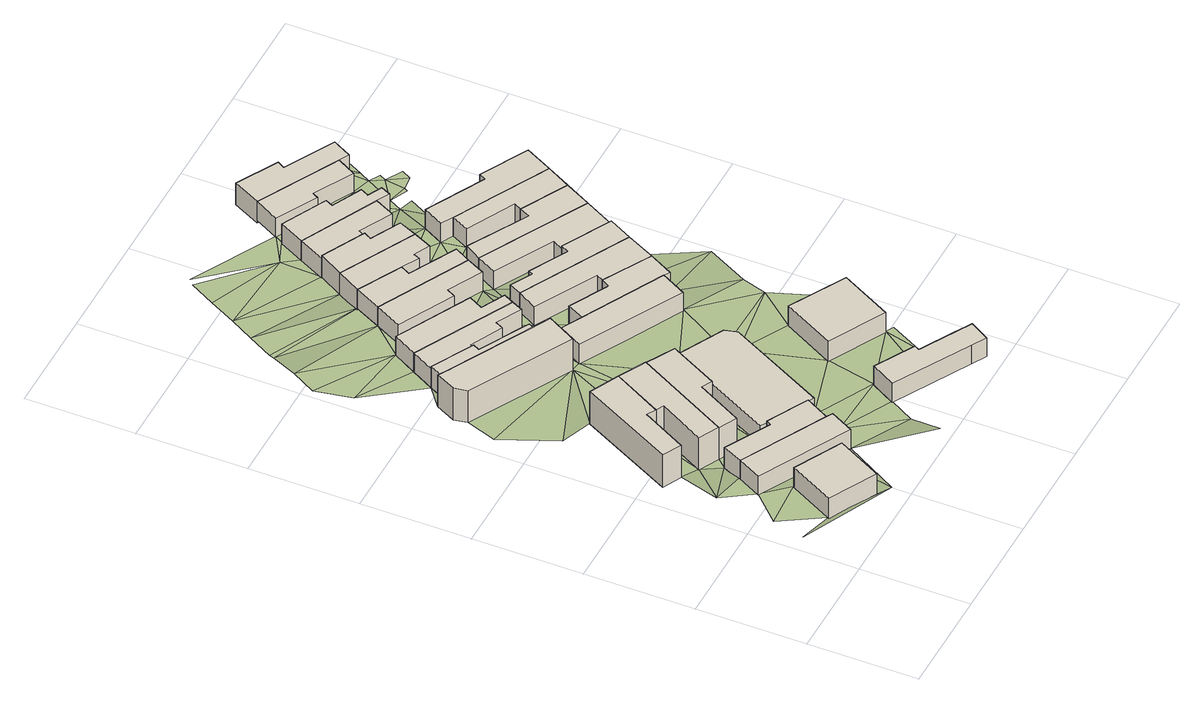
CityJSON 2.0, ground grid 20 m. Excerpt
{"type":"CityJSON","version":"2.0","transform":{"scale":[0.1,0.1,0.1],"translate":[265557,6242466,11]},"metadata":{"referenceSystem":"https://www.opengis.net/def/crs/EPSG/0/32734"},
"CityObjects":{
"building1":{"type":"Building","attributes":{"address":"70 Kingsley Road Salt River Cape Town","building":"house","building:levels":1,"building_height":4.1,"roof_height":19.02,"ground_height":14.92,"plus_code":"4FRW3F97+5G6"},"geometry":[{"type":"Solid","lod":"1","boundaries":[[[[0,1,2,3]],[[1,4,5,2]],[[4,6,7,5]],[[6,0,3,7]],[[3,2,5,7]],[[6,4,1,0]]]]}]},
"building2":{"type":"Building","attributes":{"address":"68 Kingsley Road Salt River Cape Town","building":"house","building:levels":1,"building_height":4.1,"roof_height":18.69,"ground_height":14.59,"plus_code":"4FRW3F97+5GV"},"geometry":[{"type":"Solid","lod":"1","boundaries":[[[[8,9,10,11]],[[9,12,13,10]],[[12,14,15,13]],[[14,16,17,15]],[[16,8,11,17]],[[11,10,13,15,17]],[[16,14,12,9,8]]]]}]},
"building3":{"type":"Building","attributes":{"address":"66 Pope Street Salt River Cape Town","building":"house","building:levels":2,"building_height":6.9,"roof_height":21.18,"ground_height":14.28,"plus_code":"4FRW3F97+7GR"},"geometry":[{"type":"Solid","lod":"1","boundaries":[[[[18,19,20,21]],[[19,22,23,20]],[[22,24,25,23]],[[24,26,27,25]],[[26,28,29,27]],[[28,18,21,29]],[[21,20,23,25,27,29]],[[28,26,24,22,19,18]]]]}]},
"building4":{"type":"Building","attributes":{"address":"66 Kingsley Road Salt River Cape Town","building":"house","building:levels":1,"building_height":4.1,"roof_height":18.69,"ground_height":14.59,"plus_code":"4FRW3F97+6G4"},"geometry":[{"type":"Solid","lod":"1","boundaries":[[[[30,31,32,33]],[[31,34,35,32]],[[34,36,37,35]],[[36,38,10,37]],[[38,39,11,10]],[[39,30,33,11]],[[33,32,35,37,10,11]],[[39,38,36,34,31,30]]]]}]},
"building5":{"type":"Building","attributes":{"address":"68 Pope Street Salt River Cape Town","building":"house","building:levels":2,"building_height":6.9,"roof_height":21.18,"ground_height":14.28,"plus_code":"4FRW3F97+7G3"},"geometry":[{"type":"Solid","lod":"1","boundaries":[[[[40,18,21,41]],[[18,28,29,21]],[[28,42,43,29]],[[42,44,45,43]],[[44,46,47,45]],[[46,40,41,47]],[[41,21,29,43,45,47]],[[46,44,42,28,18,40]]]]}]},
"building6":{"type":"Building","attributes":{"address":"70 Pope Street Salt River Cape Town","building":"house","building:levels":2,"building_height":6.9,"roof_height":21.06,"ground_height":14.16,"plus_code":"4FRW3F97+7GH"},"geometry":[{"type":"Solid","lod":"1","boundaries":[[[[40,46,48,49]],[[46,50,51,48]],[[50,52,53,51]],[[52,54,55,53]],[[54,56,57,55]],[[56,40,49,57]],[[49,48,51,53,55,57]],[[56,54,52,50,46,40]]]]}]},
"building7":{"type":"Building","attributes":{"address":"59A Goldsmith Road Salt River Cape Town","building":"retail","building:levels":2,"building_height":6.9,"roof_height":20.61,"ground_height":13.71,"plus_code":"4FRW3F97+9GF"},"geometry":[{"type":"Solid","lod":"1","boundaries":[[[[58,59,60,61]],[[59,62,63,60]],[[62,64,65,63]],[[64,66,67,65]],[[66,68,69,67]],[[68,70,71,69]],[[70,58,61,71]],[[61,60,63,65,67,69,71]],[[70,68,66,64,62,59,58]]]]}]},
"building8":{"type":"Building","attributes":{"address":"60 Kingsley Road Salt River Cape Town","building":"terrace","building:levels":1,"building:units":"3","building_height":4.1,"roof_height":18.26,"ground_height":14.16,"plus_code":"4FRW3F97+6HW"},"geometry":[{"type":"Solid","lod":"1","boundaries":[[[[72,73,74,75]],[[73,76,77,74]],[[76,78,79,77]],[[78,80,81,79]],[[80,82,83,81]],[[82,84,85,83]],[[84,72,75,85]],[[75,74,77,79,81,83,85]],[[84,82,80,78,76,73,72]]]]}]},
"building9":{"type":"Building","attributes":{"address":"59 Goldsmith Road Salt River Cape Town","building":"house","building:levels":1,"building_height":4.1,"roof_height":17.88,"ground_height":13.78,"plus_code":"4FRW3F97+9GW"},"geometry":[{"type":"Solid","lod":"1","boundaries":[[[[86,87,88,89]],[[87,90,91,88]],[[90,92,93,91]],[[92,94,95,93]],[[94,96,97,95]],[[96,86,89,97]],[[89,88,91,93,95,97]],[[96,94,92,90,87,86]]]]}]},
"building10":{"type":"Building","attributes":{"address":"57 Goldsmith Road Salt River Cape Town","building":"house","building:levels":1,"building_height":4.1,"roof_height":17.33,"ground_height":13.23,"plus_code":"4FRW3F97+CG8"},"geometry":[{"type":"Solid","lod":"1","boundaries":[[[[98,99,100,101]],[[99,86,102,100]],[[86,96,103,102]],[[96,104,105,103]],[[104,106,107,105]],[[106,108,109,107]],[[108,110,111,109]],[[110,98,101,111]],[[101,100,102,103,105,107,109,111]],[[110,108,106,104,96,86,99,98]]]]}]},
"building11":{"type":"Building","attributes":{"address":"53 Goldsmith Road Salt River Cape Town","building":"house","building:levels":1,"building_height":4.1,"roof_height":17.33,"ground_height":13.23,"plus_code":"4FRW3F97+CGH"},"geometry":[{"type":"Solid","lod":"1","boundaries":[[[[99,98,101,100]],[[98,112,113,101]],[[112,114,115,113]],[[114,116,117,115]],[[116,118,119,117]],[[118,99,100,119]],[[100,101,113,115,117,119]],[[118,116,114,112,98,99]]]]}]},
"building12":{"type":"Building","attributes":{"address":"Salt River Cape Town","building":"house","building:levels":1,"building_height":4.1,"roof_height":18.46,"ground_height":14.36,"plus_code":"4FRW3F97+5M2"},"geometry":[{"type":"Solid","lod":"1","boundaries":[[[[120,121,122,123]],[[121,124,125,122]],[[124,126,127,125]],[[126,128,129,127]],[[128,130,131,129]],[[130,132,133,131]],[[132,120,123,133]],[[123,122,125,127,129,131,133]],[[132,130,128,126,124,121,120]]]]}]},
"building13":{"type":"Building","attributes":{"address":"56 Kingsley Road Salt River Cape Town","building":"house","building:levels":1,"building_height":4.1,"roof_height":17.88,"ground_height":13.78,"plus_code":"4FRW3F97+8JJ"},"geometry":[{"type":"Solid","lod":"1","boundaries":[[[[134,135,136,137]],[[135,138,139,136]],[[138,140,141,139]],[[140,142,143,141]],[[142,134,137,143]],[[137,136,139,141,143]],[[142,140,138,135,134]]]]}]},
"building14":{"type":"Building","attributes":{"address":"51 Goldsmith Road Salt River Cape Town","building":"house","building:levels":1,"building_height":4.1,"roof_height":17.33,"ground_height":13.23,"plus_code":"4FRW3F97+CHV"},"geometry":[{"type":"Solid","lod":"1","boundaries":[[[[144,145,146,147]],[[145,148,149,146]],[[148,150,151,149]],[[150,152,153,151]],[[152,154,155,153]],[[154,144,147,155]],[[147,146,149,151,153,155]],[[154,152,150,148,145,144]]]]}]},
"building15":{"type":"Building","attributes":{"address":"49 Goldsmith Road Salt River Cape Town","building":"house","building:levels":1,"building_height":4.1,"roof_height":17.33,"ground_height":13.23,"plus_code":"4FRW3F97+FH5"},"geometry":[{"type":"Solid","lod":"1","boundaries":[[[[156,144,147,157]],[[144,154,155,147]],[[154,158,159,155]],[[158,160,161,159]],[[160,162,163,161]],[[162,156,157,163]],[[157,147,155,159,161,163]],[[162,160,158,154,144,156]]]]}]},
"building16":{"type":"Building","attributes":{"address":"43 Kingsley Road Salt River Cape Town","building":"house","building:levels":1,"building_height":4.1,"roof_height":18.46,"ground_height":14.36,"plus_code":"4FRW3F97+6M7"},"geometry":[{"type":"Solid","lod":"1","boundaries":[[[[164,165,166,167]],[[165,168,169,166]],[[168,170,171,169]],[[170,164,167,171]],[[167,166,169,171]],[[170,168,165,164]]]]}]},
"building17":{"type":"Building","attributes":{"address":"54 Kingsley Road Salt River Cape Town","building":"house","building:levels":1,"building_height":4.1,"roof_height":17.82,"ground_height":13.72,"plus_code":"4FRW3F97+8JW"},"geometry":[{"type":"Solid","lod":"1","boundaries":[[[[135,134,172,173]],[[134,174,175,172]],[[174,176,177,175]],[[176,178,179,177]],[[178,180,181,179]],[[180,182,183,181]],[[182,135,173,183]],[[173,172,175,177,179,181,183]],[[182,180,178,176,174,134,135]]]]}]},
"building18":{"type":"Building","attributes":{"address":"47 Goldsmith Road Salt River Cape Town","building":"house","building:levels":1,"building_height":4.1,"roof_height":17.33,"ground_height":13.23,"plus_code":"4FRW3F97+FHH"},"geometry":[{"type":"Solid","lod":"1","boundaries":[[[[184,185,157,186]],[[185,187,163,157]],[[187,188,189,163]],[[188,190,191,189]],[[190,192,193,191]],[[192,194,195,193]],[[194,184,186,195]],[[186,157,163,189,191,193,195]],[[194,192,190,188,187,185,184]]]]}]},
"building19":{"type":"Building","attributes":{"address":"52 Kingsley Road Salt River Cape Town","building":"house","building:levels":1,"building_height":4.1,"roof_height":17.82,"ground_height":13.72,"plus_code":"4FRW3F97+9JG"},"geometry":[{"type":"Solid","lod":"1","boundaries":[[[[176,196,197,177]],[[196,198,199,197]],[[198,200,201,199]],[[200,202,203,201]],[[202,178,179,203]],[[178,176,177,179]],[[177,197,199,201,203,179]],[[178,202,200,198,196,176]]]]}]},
"building20":{"type":"Building","attributes":{"address":"45 Goldsmith Road Salt River Cape Town","building":"house","building:levels":1,"building_height":4.1,"roof_height":17.33,"ground_height":13.23,"plus_code":"4FRW3F97+FJR"},"geometry":[{"type":"Solid","lod":"1","boundaries":[[[[204,184,186,205]],[[184,194,195,186]],[[194,206,207,195]],[[206,208,209,207]],[[208,210,211,209]],[[210,204,205,211]],[[205,186,195,207,209,211]],[[210,208,206,194,184,204]]]]}]},
"building21":{"type":"Building","attributes":{"address":"50 Kingsley Road Salt River Cape Town","building":"house","building:levels":1,"building_height":4.1,"roof_height":17.82,"ground_height":13.72,"plus_code":"4FRW3F97+9MC"},"geometry":[{"type":"Solid","lod":"1","boundaries":[[[[196,212,213,197]],[[212,214,215,213]],[[214,216,217,215]],[[216,218,219,217]],[[218,220,221,219]],[[220,222,223,221]],[[222,198,199,223]],[[198,196,197,199]],[[197,213,215,217,219,221,223,199]],[[198,222,220,218,216,214,212,196]]]]}]},
"building22":{"type":"Building","attributes":{"address":"43 Goldsmith Road Salt River Cape Town","building":"house","building:levels":1,"building_height":4.1,"roof_height":16.7,"ground_height":12.6,"plus_code":"4FRW3F97+GJ7"},"geometry":[{"type":"Solid","lod":"1","boundaries":[[[[224,225,226,227]],[[225,228,229,226]],[[228,230,231,229]],[[230,232,233,231]],[[232,234,235,233]],[[234,224,227,235]],[[227,226,229,231,233,235]],[[234,232,230,228,225,224]]]]}]},
"building23":{"type":"Building","attributes":{"address":"48 Kingsley Road Salt River Cape Town","building":"house","building:levels":1,"building_height":4.1,"roof_height":17.14,"ground_height":13.04,"plus_code":"4FRW3F97+CM2"},"geometry":[{"type":"Solid","lod":"1","boundaries":[[[[236,237,238,239]],[[237,240,241,238]],[[240,242,243,241]],[[242,244,245,243]],[[244,246,247,245]],[[246,236,239,247]],[[239,238,241,243,245,247]],[[246,244,242,240,237,236]]]]}]},
"building24":{"type":"Building","attributes":{"address":"41 Goldsmith Road Salt River Cape Town","building":"house","building:levels":1,"building_height":4.1,"roof_height":16.7,"ground_height":12.6,"plus_code":"4FRW3F97+GJG"},"geometry":[{"type":"Solid","lod":"1","boundaries":[[[[224,234,235,227]],[[234,248,249,235]],[[248,250,251,249]],[[250,252,253,251]],[[252,254,255,253]],[[254,256,257,255]],[[256,258,259,257]],[[258,260,261,259]],[[260,224,227,261]],[[227,235,249,251,253,255,257,259,261]],[[260,258,256,254,252,250,248,234,224]]]]}]},
"building25":{"type":"Building","attributes":{"address":"46 Kingsley Road Salt River Cape Town","building":"house","building:levels":1,"building_height":4.1,"roof_height":17.14,"ground_height":13.04,"plus_code":"4FRW3F97+CM8"},"geometry":[{"type":"Solid","lod":"1","boundaries":[[[[262,263,264,238]],[[263,265,266,264]],[[265,267,268,266]],[[267,269,270,268]],[[269,271,241,270]],[[271,262,238,241]],[[238,264,266,268,270,241]],[[271,269,267,265,263,262]]]]}]},
"building26":{"type":"Building","attributes":{"address":"39 Goldsmith Road Salt River Cape Town","building":"house","building:levels":1,"building_height":4.1,"roof_height":16.54,"ground_height":12.44,"plus_code":"4FRW3F97+GJX"},"geometry":[{"type":"Solid","lod":"1","boundaries":[[[[272,273,274,275]],[[273,276,277,274]],[[276,278,279,277]],[[278,280,281,279]],[[280,282,283,281]],[[282,272,275,283]],[[275,274,277,279,281,283]],[[282,280,278,276,273,272]]]]}]},
"building27":{"type":"Building","attributes":{"address":"44 Kingsley Road Salt River Cape Town","building":"house","building:levels":1,"building_height":4.1,"roof_height":17.14,"ground_height":13.04,"plus_code":"4FRW3F97+CMP"},"geometry":[{"type":"Solid","lod":"1","boundaries":[[[[263,284,285,264]],[[284,286,287,285]],[[286,288,289,287]],[[288,290,291,289]],[[290,265,266,291]],[[265,263,264,266]],[[264,285,287,289,291,266]],[[265,290,288,286,284,263]]]]}]},
"building28":{"type":"Building","attributes":{"address":"42 Kingsley Road Salt River Cape Town","building":"house","building:levels":1,"building_height":4.1,"roof_height":17.14,"ground_height":13.04,"plus_code":"4FRW3F97+FM5"},"geometry":[{"type":"Solid","lod":"1","boundaries":[[[[284,292,293,285]],[[292,294,295,293]],[[294,296,297,295]],[[296,298,299,297]],[[298,300,301,299]],[[300,286,287,301]],[[286,284,285,287]],[[285,293,295,297,299,301,287]],[[286,300,298,296,294,292,284]]]]}]},
"building29":{"type":"Building","attributes":{"address":"37 Goldsmith Road Salt River Cape Town","building":"house","building:levels":1,"building_height":4.1,"roof_height":16.54,"ground_height":12.44,"plus_code":"4FRW3F97+HM6"},"geometry":[{"type":"Solid","lod":"1","boundaries":[[[[302,303,275,304]],[[303,305,283,275]],[[305,306,307,283]],[[306,308,309,307]],[[308,310,311,309]],[[310,312,313,311]],[[312,302,304,313]],[[304,275,283,307,309,311,313]],[[312,310,308,306,305,303,302]]]]}]},
"terrain1":{"type":"TINRelief","geometry":[{"type":"CompositeSurface","lod":"1","boundaries":[[[314,315,316]],[[317,314,318]],[[318,319,317]],[[320,321,319]],[[322,321,323]],[[36,321,320]],[[321,36,323]],[[14,319,318]],[[6,316,0]],[[324,322,323]],[[325,323,36]],[[326,322,324]],[[325,36,50]],[[0,14,318]],[[316,14,0]],[[327,324,323]],[[36,328,50]],[[36,329,328]],[[328,329,330]],[[54,50,328]],[[331,332,333]],[[66,333,332]],[[50,54,52]],[[14,334,16]],[[331,335,332]],[[62,59,86]],[[8,16,336]],[[334,14,337]],[[337,14,338]],[[16,334,339]],[[339,336,16]],[[99,340,86]],[[340,118,341]],[[18,332,335]],[[82,54,328]],[[118,342,341]],[[340,99,118]],[[343,334,337]],[[40,332,18]],[[339,334,344]],[[344,334,343]],[[56,54,82]],[[40,56,82]],[[144,345,342]],[[346,332,40]],[[40,82,346]],[[144,342,118]],[[347,348,349]],[[350,347,349]],[[351,339,344]],[[156,352,345]],[[332,346,353]],[[349,348,354]],[[156,355,352]],[[118,145,144]],[[78,339,351]],[[346,356,353]],[[354,357,353]],[[116,145,118]],[[144,156,345]],[[356,358,353]],[[354,353,358]],[[359,358,356]],[[360,349,354]],[[361,349,360]],[[82,362,346]],[[355,184,363]],[[364,354,358]],[[354,364,360]],[[359,365,358]],[[116,148,145]],[[184,355,156]],[[82,80,362]],[[365,364,358]],[[366,351,344]],[[366,344,130]],[[130,128,367]],[[351,165,78]],[[360,364,368]],[[114,369,116]],[[370,360,368]],[[371,363,372]],[[148,116,150]],[[126,367,128]],[[368,369,370]],[[363,184,204]],[[130,367,366]],[[78,373,80]],[[365,202,364]],[[369,368,374]],[[150,116,152]],[[152,116,369]],[[372,375,371]],[[204,372,363]],[[369,374,152]],[[376,178,365]],[[367,377,366]],[[126,378,367]],[[373,78,165]],[[373,362,80]],[[178,202,365]],[[152,374,242]],[[374,379,380]],[[242,374,380]],[[160,381,162]],[[240,152,242]],[[160,158,381]],[[134,362,174]],[[152,240,154]],[[382,372,204]],[[383,384,372]],[[165,164,373]],[[381,385,386]],[[387,242,380]],[[174,362,388]],[[385,381,158]],[[362,373,388]],[[154,240,389]],[[154,389,158]],[[372,382,390]],[[380,216,214]],[[214,387,380]],[[390,383,372]],[[385,158,300]],[[158,389,288]],[[210,391,392]],[[393,385,300]],[[392,394,210]],[[174,395,176]],[[174,388,395]],[[158,288,300]],[[396,394,392]],[[389,267,288]],[[276,383,390]],[[393,298,392]],[[393,300,298]],[[196,176,395]],[[288,286,300]],[[396,392,298]],[[258,276,390]],[[196,397,212]],[[265,288,267]],[[290,288,265]],[[278,276,258]],[[396,298,398]],[[254,258,399]],[[234,396,248]],[[398,248,396]],[[400,398,298]],[[278,258,280]],[[254,252,250]],[[280,258,254]],[[296,400,298]],[[248,398,250]],[[398,400,401]],[[398,402,250]],[[250,280,254]],[[280,250,402]],[[400,296,294]],[[294,403,400]],[[402,404,280]],[[405,406,402]],[[402,406,407]],[[402,407,404]],[[280,408,282]],[[408,280,404]],[[409,410,411]],[[412,407,406]],[[404,407,413]],[[404,414,408]],[[414,415,408]],[[407,412,416]],[[408,415,411]],[[409,411,417]],[[415,414,418]],[[415,418,411]],[[417,411,418]]]}]}
},
"vertices":[
[193,121,36],[106,166,36],[106,166,80],[193,121,80],[62,83,36],[62,83,80],[149,38,36],[149,38,80],
[243,172,36],[88,254,36],[88,254,77],[243,172,77],[65,211,36],[65,211,77],[231,123,36],[231,123,77],[254,166,36],[254,166,77],
[164,507,32],[110,533,32],[110,533,102],[164,507,102],[21,361,32],[21,361,102],[55,344,32],[55,344,102],[99,426,32],[99,426,102],[115,417,32],[115,417,102],
[267,216,33],[192,255,33],[192,255,77],[267,216,77],[187,246,33],[187,246,77],[105,290,33],[105,290,77],[88,254,33],[243,172,33],
[213,481,32],[213,481,102],[129,410,32],[129,410,102],[84,326,32],[84,326,102],[120,307,32],[120,307,102],
[120,307,101],[213,481,101],[153,290,32],[153,290,101],[198,374,32],[198,374,101],[217,364,32],[217,364,101],[264,453,32],[264,453,101],
[234,677,27],[68,765,27],[68,765,96],[234,677,96],[48,776,27],[48,776,96],[30,740,27],[30,740,96],[34,715,27],[34,715,96],[220,615,27],[220,615,96],[250,669,27],[250,669,96],
[192,255,32],[267,216,32],[267,216,73],[192,255,73],[279,211,32],[279,211,73],[372,390,32],[372,390,73],[366,413,32],[366,413,73],[282,456,32],[282,456,73],[181,261,32],[181,261,73],
[90,807,22],[68,765,22],[68,765,69],[90,807,69],[234,677,22],[234,677,69],[250,707,22],[250,707,69],[159,755,22],[159,755,69],[166,767,22],[166,767,69],
[292,756,22],[113,849,22],[113,849,63],[292,756,63],[90,807,63],[166,767,63],[170,774,22],[170,774,63],[229,745,22],[229,745,63],[236,759,22],[236,759,63],[282,735,22],[282,735,63],
[302,775,22],[302,775,63],[259,797,22],[259,797,63],[273,823,22],[273,823,63],[137,893,22],[137,893,63],
[362,110,34],[500,33,34],[500,33,75],[362,110,75],[527,18,34],[527,18,75],[548,54,34],[548,54,75],[455,106,34],[455,106,75],[460,115,34],[460,115,75],[388,155,34],[388,155,75],
[449,559,27],[301,636,27],[301,636,69],[449,559,69],[263,656,27],[263,656,69],[239,612,27],[239,612,69],[424,513,27],[424,513,69],
[189,949,22],[164,901,22],[164,901,63],[189,949,63],[266,848,22],[266,848,63],[274,864,22],[274,864,63],[337,831,22],[337,831,63],[354,864,22],[354,864,63],
[213,997,22],[213,997,63],[370,893,22],[370,893,63],[284,938,22],[284,938,63],[293,955,22],[293,955,63],
[563,286,32],[461,342,32],[461,342,75],[563,286,75],[410,247,32],[410,247,75],[513,192,32],[513,192,75],
[449,559,68],[301,636,68],[460,553,27],[460,553,68],[484,597,27],[484,597,68],[397,645,27],[397,645,68],[388,630,27],[388,630,68],[317,667,27],[317,667,68],
[237,1040,16],[213,997,16],[237,1040,63],[293,955,16],[324,938,16],[324,938,63],[329,949,16],[329,949,63],[358,935,16],[358,935,63],[374,969,16],[374,969,63],
[510,649,27],[510,649,68],[312,753,27],[312,753,68],[292,717,27],[292,717,68],[404,657,27],[404,657,68],
[263,1084,16],[263,1084,63],[389,1002,16],[389,1002,63],[334,1030,16],[334,1030,63],[342,1044,16],[342,1044,63],
[533,692,27],[533,692,68],[444,739,27],[444,739,68],[436,725,27],[436,725,68],[366,762,27],[366,762,68],[362,754,27],[362,754,68],[323,775,27],[323,775,68],
[287,1132,14],[263,1084,14],[263,1084,57],[287,1132,57],[342,1044,14],[342,1044,57],[349,1057,14],[349,1057,57],[409,1026,14],[409,1026,57],[427,1062,14],[427,1062,57],
[533,692,22],[563,748,22],[563,748,61],[533,692,61],[368,852,22],[368,852,61],[348,816,22],[348,816,61],[455,759,22],[455,759,61],[444,739,22],[444,739,61],
[450,1050,14],[450,1050,57],[459,1068,14],[459,1068,57],[433,1081,14],[433,1081,57],[441,1096,14],[441,1096,57],[386,1123,14],[386,1123,57],[393,1137,14],[393,1137,57],[311,1178,14],[311,1178,57],
[563,748,20],[588,796,20],[588,796,61],[503,841,20],[503,841,61],[494,822,20],[494,822,61],[385,882,20],[385,882,61],[368,852,20],
[345,1238,14],[321,1193,14],[321,1193,55],[345,1238,55],[395,1153,14],[395,1153,55],[401,1164,14],[401,1164,55],[473,1125,14],[473,1125,55],[492,1160,14],[492,1160,55],
[612,840,20],[612,840,61],[439,931,20],[439,931,61],[423,899,20],[423,899,61],[510,854,20],[510,854,61],
[638,890,20],[638,890,61],[551,936,20],[551,936,61],[544,924,20],[544,924,61],[437,980,20],[437,980,61],[417,943,20],[417,943,61],
[371,1288,8],[345,1238,8],[371,1288,55],[492,1160,8],[510,1150,8],[510,1150,55],[529,1185,8],[529,1185,55],[438,1234,8],[438,1234,55],[446,1247,8],[446,1247,55],
[62,83,39],[2,101,39],[163,18,46],[15,160,39],[106,166,39],[65,211,39],[88,254,39],[28,268,39],[55,344,33],[84,326,33],[115,417,33],[120,307,33],[99,426,33],[129,410,33],[181,261,36],[187,246,36],[192,255,36],[59,558,27],[220,615,28],[15,660,27],[266,160,36],[110,533,33],[267,216,36],[337,65,36],[326,7,46],[279,211,36],[15,910,22],[2,978,22],[27,1023,22],[362,110,36],[388,155,36],[53,1072,16],[239,612,28],[166,767,28],[159,755,28],[229,745,28],[170,774,28],[410,247,34],[56,1080,16],[250,669,28],[250,707,28],[81,1126,16],[263,656,28],[234,677,28],[266,660,28],[301,636,28],[282,735,28],[236,759,28],[424,513,32],[106,1170,16],[292,717,28],[317,667,28],[513,192,34],[496,125,34],[312,753,28],[302,775,28],[292,756,28],[131,1218,16],[266,1160,16],[517,410,32],[323,775,28],[157,1265,16],[388,630,28],[527,184,34],[562,89,34],[362,754,28],[366,762,28],[324,938,22],[287,1132,16],[321,1193,16],[168,1275,16],[358,935,22],[329,949,22],[455,759,27],[531,455,32],[385,882,22],[311,1178,16],[334,1030,22],[389,1002,22],[374,969,22],[349,1057,16],[570,531,32],[409,1026,20],[517,660,27],[467,1039,14],[386,1123,16],[468,992,20],[488,1028,20],[480,1063,14],[556,945,20],[508,1114,14],[512,1047,14],[516,1054,14],[521,1091,14],[510,1150,14],[446,1247,14],[438,1234,14],[529,1185,14],[543,1057,14],[528,1103,14],[519,1135,14],[517,1160,14],[552,1074,14],[541,1213,14],[544,1182,14]
]}
